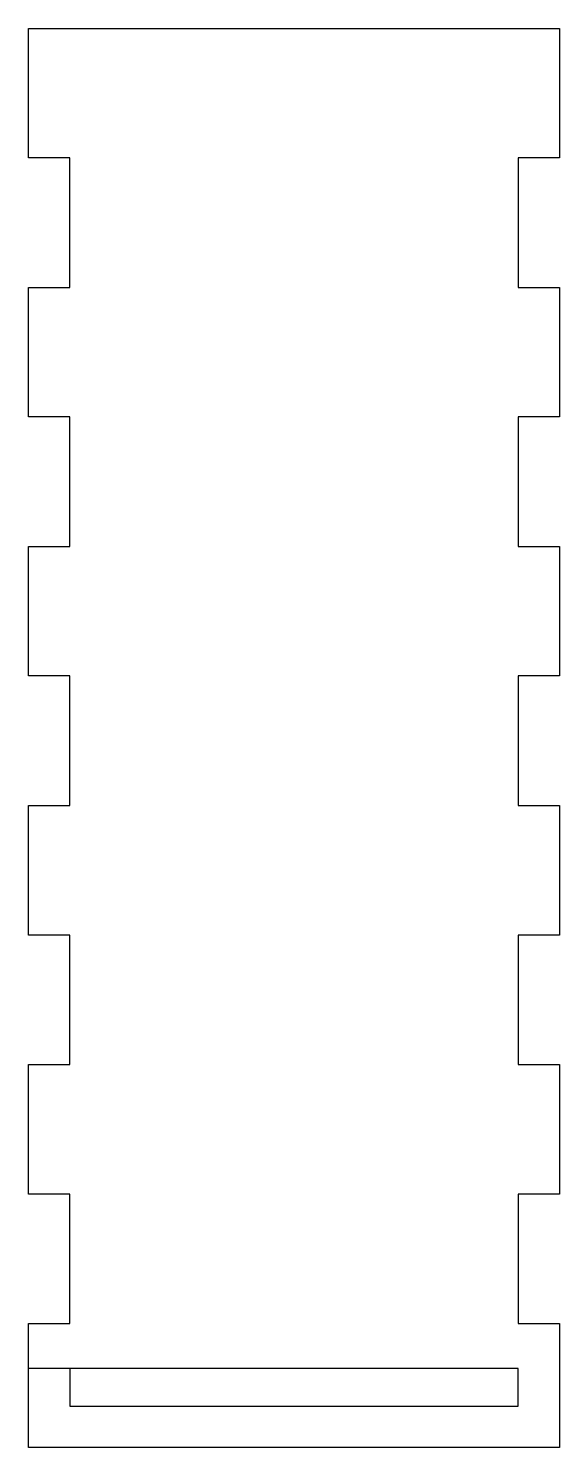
# Model space of a CAD drawing. Extents: x -38 to 38, y -2 to 204.
import ezdxf

# ---------------------------------------------------------------- set-up
doc = ezdxf.new("R2010")
doc.units = 0

msp = doc.modelspace()

# ---------------------------------------------------------------- linework, layer by layer
at = {"layer": '1', "color": 1}
for p, q in [((-38.5, 184.7), (-38.5, 203.5)), ((-38.5, 203.5), (38.5, 203.5)), ((38.5, 203.5), (38.5, 184.7)), ((-32.5, 184.7), (-38.5, 184.7)), ((-32.5, 165.9), (-32.5, 184.7)), ((38.5, 184.7), (32.5, 184.7)), ((32.5, 184.7), (32.5, 165.9)), ((-38.5, 147.1), (-38.5, 165.9)), ((-38.5, 165.9), (-32.5, 165.9)), ((32.5, 165.9), (38.5, 165.9)), ((38.5, 165.9), (38.5, 147.1)), ((-32.5, 147.1), (-38.5, 147.1)), ((-32.5, 128.3), (-32.5, 147.1)), ((38.5, 147.1), (32.5, 147.1)), ((32.5, 147.1), (32.5, 128.3)), ((-38.5, 109.5), (-38.5, 128.3)), ((-38.5, 128.3), (-32.5, 128.3)), ((32.5, 128.3), (38.5, 128.3)), ((38.5, 128.3), (38.5, 109.5)), ((-32.5, 109.5), (-38.5, 109.5)), ((-32.5, 90.7), (-32.5, 109.5)), ((38.5, 109.5), (32.5, 109.5)), ((32.5, 109.5), (32.5, 90.7)), ((-38.5, 71.9), (-38.5, 90.7)), ((-38.5, 90.7), (-32.5, 90.7)), ((32.5, 90.7), (38.5, 90.7)), ((38.5, 90.7), (38.5, 71.9)), ((-32.5, 71.9), (-38.5, 71.9)), ((-32.5, 53.1), (-32.5, 71.9)), ((38.5, 71.9), (32.5, 71.9)), ((32.5, 71.9), (32.5, 53.1)), ((-38.5, 34.3), (-38.5, 53.1)), ((-38.5, 53.1), (-32.5, 53.1)), ((32.5, 53.1), (38.5, 53.1)), ((38.5, 53.1), (38.5, 34.3)), ((-32.5, 34.3), (-38.5, 34.3)), ((-32.5, 15.5), (-32.5, 34.3)), ((38.5, 34.3), (32.5, 34.3)), ((32.5, 34.3), (32.5, 15.5)), ((-38.5, 9), (-38.5, 15.5)), ((-38.5, 15.5), (-32.5, 15.5)), ((32.5, 15.5), (38.5, 15.5)), ((38.5, 15.5), (38.5, -2.5)), ((-38.5, -2.5), (-38.5, 9)), ((-32.5, 9), (-32.5, 9)), ((-32.5, 9), (-32.5, 3.5)), ((32.5, 9), (-32.5, 9)), ((32.5, 3.5), (32.5, 9)), ((-32.5, 3.5), (32.5, 3.5)), ((38.5, -2.5), (-38.5, -2.5))]:
    msp.add_line(p, q, dxfattribs=at)
at = {"layer": '1', "color": 3}
for p, q in [((-32.5, 9, 5), (-38.5, 9, 5)), ((-38.5, 9, 5), (-38.5, 9)), ((-38.5, 9), (-38.5, 9, 15)), ((-32.5, 9), (-32.5, 9, 5)), ((-32.499, 9, 15), (-32.499, 9, 15)), ((-32.499, 9, 15), (-32.499, 9))]:
    msp.add_line(p, q, dxfattribs=at)
at = {"layer": '1', "color": 2}
for p, q in [((-38.5, 9), (-38.5, 9)), ((-38.5, 9), (-38.5, 9)), ((-32.499, 9), (-32.5, 9)), ((-32.5, 9), (-32.5, 9))]:
    msp.add_line(p, q, dxfattribs=at)

doc.saveas('drawing.dxf')
